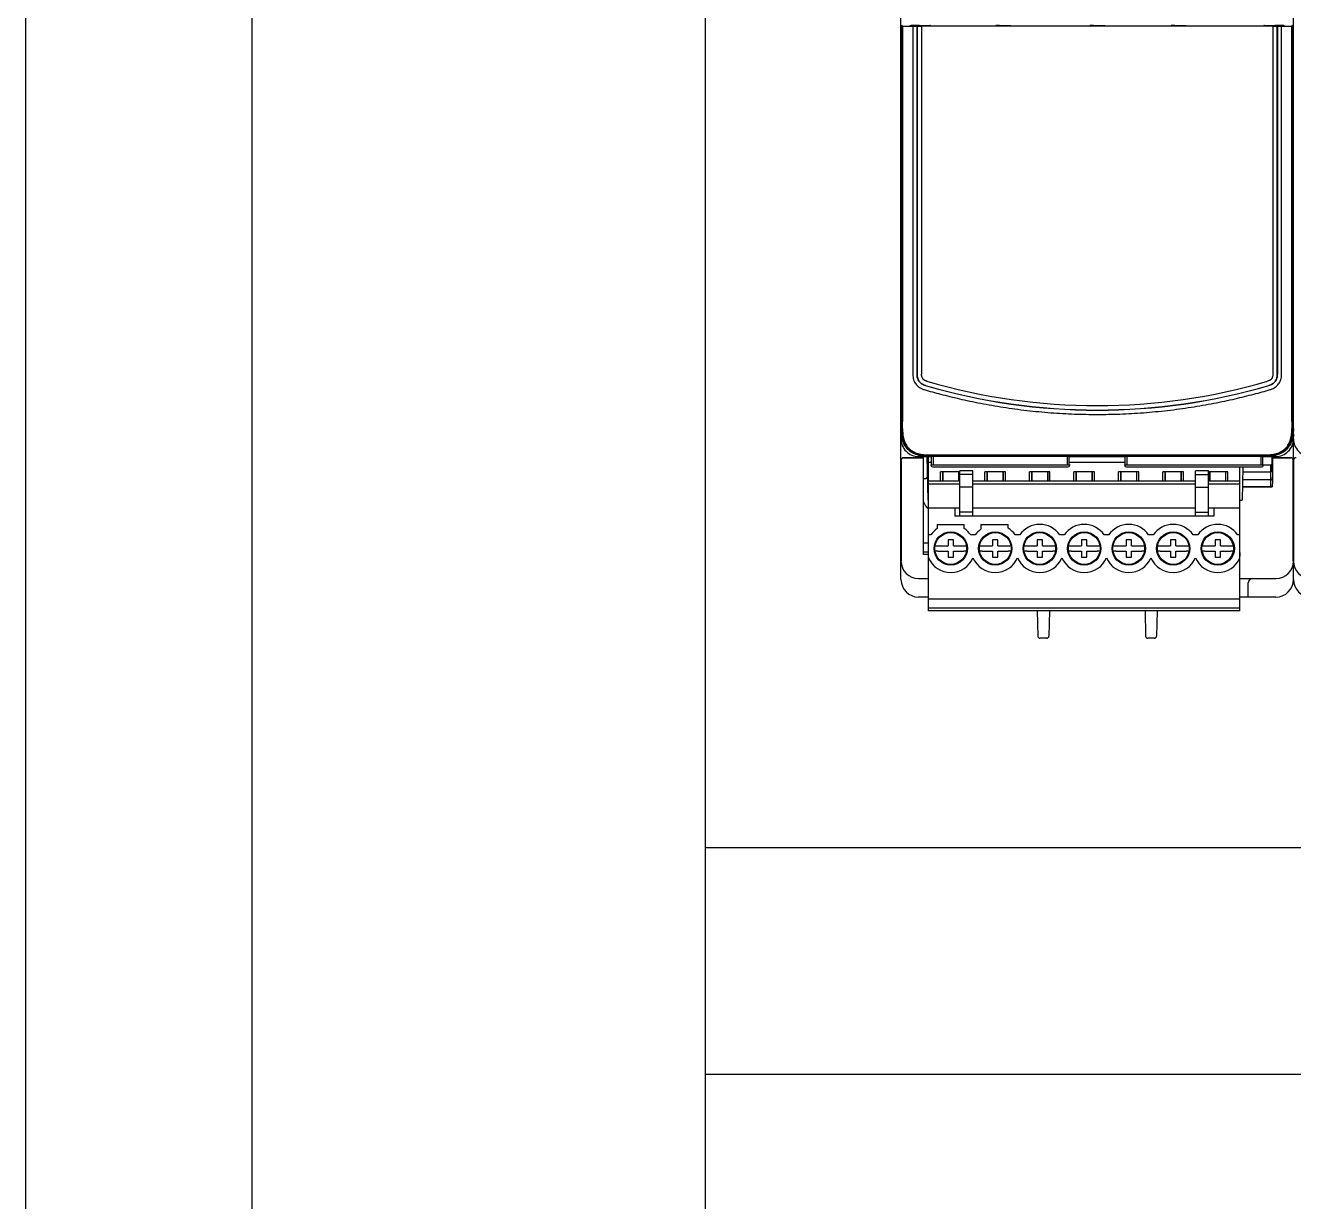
# Model space of a CAD drawing. Header units: millimetres. Extents: x 12275 to 14043, y 11466 to 13479.
# Drawn here: x 12834.3 to 12946.2, y 12781.2 to 12885 of the extents above; entities that cross this region are included whole.
import ezdxf

# ---------------------------------------------------------------- set-up
doc = ezdxf.new("R2010")
doc.units = ezdxf.units.MM
doc.layers.add('02___PRT_ALL_AXES', color=7, linetype='Continuous')
doc.layers.add('SURF_PART', color=7, linetype='Continuous')

msp = doc.modelspace()

# ---------------------------------------------------------------- linework, layer by layer
at = {"color": 0}
for p, q in [((12834.27028, 13360.64673), (12834.27028, 12660.64673)), ((12854.27028, 13340.64673), (12854.27028, 12680.64673)), ((12894.27028, 13300.64673), (12894.27028, 12720.64673)), ((12894.27028, 12812.46096), (13274.27028, 12812.46096)), ((12894.27028, 12792.46096), (13274.27028, 12792.46096))]:
    msp.add_line(p, q, dxfattribs=at)
at = {"color": 0, "linetype": 'Continuous'}
for p, q in [((12911.55426, 12836.12329), (12911.55426, 12906.35949)), ((12946.18917, 12836.12329), (12946.18917, 12906.35949)), ((12946.18917, 12836.12329), (12946.18917, 12906.35949)), ((12911.60631, 12850.21666), (12911.60631, 12885.00118)), ((12911.60826, 12885.00118), (12911.60631, 12885.00118)), ((12911.60826, 12885.00118), (12911.69156, 12885.04282)), ((12911.61096, 12849.44381), (12911.61096, 12885.00258)), ((12911.69156, 12884.98243), (12911.61096, 12885.00258)), ((12911.69156, 12884.98243), (12911.69235, 12850.05861)), ((12912.44307, 12884.99582), (12912.32736, 12884.99576)), ((12912.32736, 12884.99576), (12912.32736, 12884.98578)), ((12912.32736, 12884.98578), (12913.34466, 12884.98531)), ((12913.20071, 12885.0348), (12912.44307, 12885.03411)), ((12912.44307, 12885.03411), (12912.44307, 12884.98573)), ((12912.59795, 12884.97357), (12912.59795, 12854.23795)), ((12912.59795, 12884.97357), (12912.9764, 12884.97357)), ((12912.9845, 12884.97559), (12912.9764, 12884.97357)), ((12912.9764, 12854.23795), (12912.9764, 12884.97357)), ((12912.9845, 12854.23795), (12912.9845, 12884.97559)), ((12912.9845, 12884.97559), (12913.37277, 12884.97559)), ((12913.20071, 12885.0348), (12913.20071, 12884.98538)), ((12913.20071, 12885.0348), (12914.16699, 12885.0348)), ((12944.37067, 12884.97357), (12913.37277, 12884.97357)), ((12913.47431, 12884.98402), (12944.26913, 12884.98402)), ((12920.26092, 12885.03492), (12920.9227, 12885.03492)), ((12920.9227, 12885.03492), (12921.25558, 12885.03161)), ((12928.54083, 12885.03492), (12929.20261, 12885.03492)), ((12929.20261, 12885.03492), (12929.53548, 12885.03161)), ((12935.72293, 12885.03492), (12936.38471, 12885.03492)), ((12936.38471, 12885.03492), (12936.71757, 12885.03161)), ((12943.57644, 12885.0348), (12944.54272, 12885.0348)), ((12944.37067, 12884.97559), (12944.75894, 12884.97559)), ((12944.39878, 12884.98531), (12945.41607, 12884.98578)), ((12945.30036, 12885.03411), (12944.54272, 12885.0348)), ((12944.54272, 12885.0348), (12944.54272, 12884.98538)), ((12944.75894, 12884.97559), (12944.76704, 12884.97357)), ((12944.75894, 12884.97559), (12944.75894, 12854.23795)), ((12944.76704, 12884.97357), (12945.14549, 12884.97357)), ((12944.76704, 12854.23795), (12944.76704, 12884.97357)), ((12945.14549, 12854.23795), (12945.14549, 12884.97357)), ((12945.30036, 12885.03411), (12945.30036, 12884.98573)), ((12945.41607, 12884.99576), (12945.30036, 12884.99582)), ((12945.41607, 12884.98578), (12945.41607, 12884.99576)), ((12946.05108, 12850.05861), (12946.05187, 12884.98243)), ((12946.05187, 12885.04282), (12946.13518, 12885.00118)), ((12946.05187, 12884.98243), (12946.13248, 12885.00258)), ((12946.13248, 12885.00258), (12946.13248, 12849.44381)), ((12946.13518, 12885.00118), (12946.13712, 12885.00118)), ((12946.13712, 12850.21666), (12946.13712, 12885.00118)), ((12911.60826, 12850.21666), (12911.60631, 12850.21666)), ((12911.60826, 12849.44381), (12911.60826, 12850.21666)), ((12946.13518, 12850.21666), (12946.13712, 12850.21666)), ((12946.13518, 12849.44381), (12946.13518, 12850.21666)), ((12911.56748, 12846.62425), (12911.56748, 12837.75995)), ((12911.78618, 12846.86939), (12913.54051, 12846.86939)), ((12913.54051, 12846.85617), (12911.7994, 12846.85617)), ((12913.10046, 12846.98535), (12914.24079, 12846.98535)), ((12913.54033, 12838.31839), (12913.54052, 12846.98535)), ((12913.84419, 12846.98535), (12913.91166, 12843.11985)), ((12913.9818, 12833.37321), (12913.9818, 12846.98535)), ((12913.9818, 12846.49273), (12914.24079, 12846.49273)), ((12914.00342, 12847.11693), (12914.01272, 12847.11692)), ((12914.01272, 12847.11692), (12928.87172, 12847.11789)), ((12943.73071, 12847.04205), (12914.01272, 12847.04205)), ((12914.01272, 12847.03935), (12943.73071, 12847.03935)), ((12914.03403, 12846.98535), (12914.12096, 12847.00695)), ((12914.12096, 12847.00695), (12943.62248, 12847.00695)), ((12914.20213, 12846.25864), (12926.44805, 12846.25864)), ((12914.20213, 12846.25864), (12914.20213, 12846.21998)), ((12914.24079, 12846.25864), (12914.24079, 12847.00695)), ((12914.43406, 12846.25864), (12914.43406, 12847.00695)), ((12926.21612, 12847.00695), (12926.21612, 12846.25864)), ((12926.40939, 12846.25864), (12926.40939, 12847.00695)), ((12926.40939, 12846.98535), (12931.33404, 12846.98535)), ((12926.40939, 12846.49273), (12931.33404, 12846.49273)), ((12926.44805, 12846.25864), (12926.44805, 12846.21998)), ((12928.87172, 12847.11789), (12943.73071, 12847.11692)), ((12931.29539, 12846.25864), (12943.5413, 12846.25864)), ((12931.29539, 12846.25864), (12931.29539, 12846.21998)), ((12931.33404, 12846.25864), (12931.33404, 12847.00695)), ((12931.52732, 12846.25864), (12931.52732, 12847.00695)), ((12943.30937, 12847.00695), (12943.30937, 12846.25864)), ((12943.50265, 12846.25864), (12943.50265, 12847.00695)), ((12943.50265, 12846.98535), (12944.64297, 12846.98535)), ((12943.5413, 12846.25864), (12943.5413, 12846.21998)), ((12944.20717, 12846.20452), (12943.5413, 12846.20452)), ((12943.7094, 12846.98535), (12943.62248, 12847.00695)), ((12944.29865, 12846.296), (12944.20717, 12846.20452)), ((12944.20717, 12844.33409), (12944.20717, 12846.20452)), ((12944.30441, 12845.80879), (12944.30441, 12846.98535)), ((12944.35505, 12846.98535), (12944.35505, 12844.87479)), ((12944.35505, 12846.86939), (12945.95725, 12846.86939)), ((12945.94404, 12846.85617), (12944.35505, 12846.85617)), ((12946.17596, 12837.75995), (12946.17596, 12846.62425)), ((12946.20239, 12846.62425), (12946.20239, 12837.75995)), ((12913.74537, 12845.00184), (12913.54047, 12845.00184)), ((12914.35675, 12846.06536), (12926.29343, 12846.06536)), ((12916.75723, 12845.62686), (12915.04095, 12845.62686)), ((12915.04095, 12844.83056), (12915.04095, 12845.62686)), ((12915.23422, 12844.83056), (12915.23422, 12845.62686)), ((12915.24582, 12845.62686), (12915.24582, 12844.83056)), ((12916.64513, 12845.62686), (12916.64513, 12844.83056)), ((12916.65673, 12844.83056), (12916.65673, 12845.62686)), ((12917.90915, 12845.70882), (12916.75723, 12845.70882)), ((12916.75723, 12841.7227), (12916.75723, 12845.70881)), ((12917.90915, 12845.38976), (12916.75723, 12845.38976)), ((12917.90915, 12841.7227), (12917.90915, 12845.70881)), ((12920.77735, 12845.62686), (12918.9683, 12845.62686)), ((12918.9683, 12844.83056), (12918.9683, 12845.62686)), ((12919.16157, 12844.83056), (12919.16157, 12845.62686)), ((12919.17317, 12845.62686), (12919.17317, 12844.83056)), ((12920.57248, 12845.62686), (12920.57248, 12844.83056)), ((12920.58408, 12844.83056), (12920.58408, 12845.62686)), ((12920.77735, 12844.83056), (12920.77735, 12845.62686)), ((12924.7047, 12845.62686), (12922.89565, 12845.62686)), ((12922.89565, 12844.83056), (12922.89565, 12845.62686)), ((12923.08892, 12844.83056), (12923.08892, 12845.62686)), ((12923.10052, 12845.62686), (12923.10052, 12844.83056)), ((12924.49983, 12845.62686), (12924.49983, 12844.83056)), ((12924.51143, 12844.83056), (12924.51143, 12845.62686)), ((12924.7047, 12844.83056), (12924.7047, 12845.62686)), ((12928.63206, 12845.62686), (12926.823, 12845.62686)), ((12926.823, 12844.83056), (12926.823, 12845.62686)), ((12927.01628, 12844.83056), (12927.01628, 12845.62686)), ((12927.02788, 12845.62686), (12927.02788, 12844.83056)), ((12928.42719, 12845.62686), (12928.42719, 12844.83056)), ((12928.43878, 12844.83056), (12928.43878, 12845.62686)), ((12928.63206, 12844.83056), (12928.63206, 12845.62686)), ((12932.55941, 12845.62686), (12930.75035, 12845.62686)), ((12930.75035, 12844.83056), (12930.75035, 12845.62686)), ((12930.94363, 12844.83056), (12930.94363, 12845.62686)), ((12930.95523, 12845.62686), (12930.95523, 12844.83056)), ((12931.45001, 12846.06536), (12943.38668, 12846.06536)), ((12932.35454, 12845.62686), (12932.35454, 12844.83056)), ((12932.36613, 12844.83056), (12932.36613, 12845.62686)), ((12932.55941, 12844.83056), (12932.55941, 12845.62686)), ((12936.48676, 12845.62686), (12934.6777, 12845.62686)), ((12934.6777, 12844.83056), (12934.6777, 12845.62686)), ((12934.87098, 12844.83056), (12934.87098, 12845.62686)), ((12934.88258, 12845.62686), (12934.88258, 12844.83056)), ((12936.28189, 12845.62686), (12936.28189, 12844.83056)), ((12936.29348, 12844.83056), (12936.29348, 12845.62686)), ((12936.48676, 12844.83056), (12936.48676, 12845.62686)), ((12938.69783, 12845.70882), (12937.54591, 12845.70882)), ((12937.54591, 12841.7227), (12937.54591, 12845.70881)), ((12937.54591, 12845.38976), (12938.69783, 12845.38976)), ((12938.69783, 12841.7227), (12938.69783, 12845.70881)), ((12940.40624, 12845.62686), (12938.69783, 12845.62686)), ((12938.79045, 12844.83056), (12938.79045, 12845.62686)), ((12938.80993, 12845.62686), (12938.80993, 12844.83056)), ((12940.20924, 12845.62686), (12940.20924, 12844.83056)), ((12940.21296, 12844.83056), (12940.21296, 12845.62686)), ((12940.40624, 12844.83056), (12940.40624, 12845.62686)), ((12941.47326, 12833.37321), (12941.47326, 12846.06536)), ((12941.72779, 12846.06536), (12941.67637, 12843.11985)), ((12944.20717, 12845.6015), (12941.71969, 12845.6015)), ((12944.29865, 12845.69298), (12944.20717, 12845.6015)), ((12944.35505, 12845.4778), (12944.32467, 12844.89798)), ((12913.9818, 12844.83056), (12916.75723, 12844.83056)), ((12913.9818, 12844.58317), (12916.75723, 12844.58317)), ((12917.90915, 12844.27147), (12916.75723, 12844.27147)), ((12917.90915, 12844.83056), (12937.54591, 12844.83056)), ((12917.90915, 12844.58317), (12937.54591, 12844.58317)), ((12937.54591, 12844.27147), (12938.69783, 12844.27147)), ((12938.69783, 12844.83056), (12941.47326, 12844.83056)), ((12938.69783, 12844.58317), (12941.47326, 12844.58317)), ((12941.69688, 12844.29496), (12944.32467, 12844.29496)), ((12941.69757, 12844.33409), (12944.20717, 12844.33409)), ((12941.70809, 12844.93711), (12944.20717, 12844.93711)), ((12944.32467, 12844.89798), (12944.20717, 12844.93711)), ((12944.32467, 12844.29496), (12944.20717, 12844.33409)), ((12944.35505, 12844.87479), (12944.32467, 12844.29496)), ((12913.9818, 12843.11985), (12913.91166, 12843.11985)), ((12941.47326, 12843.11985), (12941.67637, 12843.11985)), ((12916.75723, 12842.41849), (12913.9818, 12842.41849)), ((12916.29337, 12842.41849), (12916.29337, 12841.7227)), ((12939.16169, 12841.7227), (12916.29337, 12841.7227)), ((12917.90915, 12842.059), (12916.75723, 12842.059)), ((12937.54591, 12842.41849), (12917.90915, 12842.41849)), ((12937.54591, 12842.059), (12938.69783, 12842.059)), ((12941.47326, 12842.41849), (12938.69783, 12842.41849)), ((12939.16169, 12842.41849), (12939.16169, 12841.7227)), ((12914.74717, 12840.98825), (12917.14378, 12840.98825)), ((12914.74717, 12840.98825), (12914.74717, 12840.61837)), ((12917.14378, 12840.61837), (12917.14378, 12840.98825)), ((12918.61267, 12840.98825), (12921.00928, 12840.98825)), ((12918.61267, 12840.98825), (12918.61267, 12840.57454)), ((12921.00928, 12840.65902), (12921.00928, 12840.98825)), ((12914.18669, 12840.05667), (12913.9818, 12840.05667)), ((12916.1774, 12839.63533), (12915.71354, 12839.63533)), ((12915.71354, 12839.63533), (12915.71354, 12839.09416)), ((12916.1774, 12839.09416), (12916.1774, 12839.63533)), ((12918.11405, 12840.05667), (12917.70425, 12840.05667)), ((12920.10476, 12839.63533), (12919.64089, 12839.63533)), ((12919.64089, 12839.63533), (12919.64089, 12839.09416)), ((12920.10476, 12839.09416), (12920.10476, 12839.63533)), ((12922.0414, 12840.05667), (12921.6316, 12840.05667)), ((12924.03211, 12839.63533), (12923.56825, 12839.63533)), ((12923.56825, 12839.63533), (12923.56825, 12839.09416)), ((12924.03211, 12839.09416), (12924.03211, 12839.63533)), ((12925.96875, 12840.05667), (12925.55896, 12840.05667)), ((12927.95946, 12839.63533), (12927.4956, 12839.63533)), ((12927.4956, 12839.63533), (12927.4956, 12839.09416)), ((12927.95946, 12839.09416), (12927.95946, 12839.63533)), ((12929.8961, 12840.05667), (12929.48631, 12840.05667)), ((12931.88681, 12839.63533), (12931.42295, 12839.63533)), ((12931.42295, 12839.63533), (12931.42295, 12839.09416)), ((12931.88681, 12839.09416), (12931.88681, 12839.63533)), ((12933.82345, 12840.05667), (12933.41366, 12840.05667)), ((12935.81416, 12839.63533), (12935.3503, 12839.63533)), ((12935.3503, 12839.63533), (12935.3503, 12839.09416)), ((12935.81416, 12839.09416), (12935.81416, 12839.63533)), ((12937.7508, 12840.05667), (12937.34101, 12840.05667)), ((12939.74151, 12839.63533), (12939.27765, 12839.63533)), ((12939.27765, 12839.63533), (12939.27765, 12839.09416)), ((12939.74151, 12839.09416), (12939.74151, 12839.63533)), ((12941.47326, 12840.05667), (12941.26836, 12840.05667)), ((12913.9818, 12838.31838), (12913.54033, 12838.31839)), ((12913.9818, 12838.55031), (12913.54034, 12838.55032)), ((12913.9818, 12839.32341), (12913.54035, 12839.32342)), ((12914.56552, 12839.09416), (12914.80087, 12839.09416)), ((12914.80087, 12838.6303), (12914.56552, 12838.6303)), ((12914.80137, 12839.09416), (12915.71354, 12839.09416)), ((12914.80137, 12838.6303), (12915.71354, 12838.6303)), ((12915.71354, 12838.6303), (12915.71354, 12838.08913)), ((12916.1774, 12839.09416), (12917.08958, 12839.09416)), ((12916.1774, 12838.6303), (12917.08958, 12838.6303)), ((12916.1774, 12838.08913), (12916.1774, 12838.6303)), ((12917.09008, 12839.09416), (12917.32543, 12839.09416)), ((12917.32543, 12838.6303), (12917.09008, 12838.6303)), ((12918.49287, 12839.09416), (12918.72822, 12839.09416)), ((12918.72822, 12838.6303), (12918.49287, 12838.6303)), ((12918.72872, 12839.09416), (12919.64089, 12839.09416)), ((12918.72872, 12838.6303), (12919.64089, 12838.6303)), ((12919.64089, 12838.6303), (12919.64089, 12838.08913)), ((12920.10476, 12839.09416), (12921.01693, 12839.09416)), ((12920.10476, 12838.6303), (12921.01693, 12838.6303)), ((12920.10476, 12838.08913), (12920.10476, 12838.6303)), ((12921.01743, 12839.09416), (12921.25278, 12839.09416)), ((12921.25278, 12838.6303), (12921.01743, 12838.6303)), ((12922.42022, 12839.09416), (12922.65557, 12839.09416)), ((12922.65557, 12838.6303), (12922.42022, 12838.6303)), ((12922.65607, 12839.09416), (12923.56825, 12839.09416)), ((12922.65607, 12838.6303), (12923.56825, 12838.6303)), ((12923.56825, 12838.6303), (12923.56825, 12838.08913)), ((12924.03211, 12839.09416), (12924.94428, 12839.09416)), ((12924.03211, 12838.6303), (12924.94428, 12838.6303)), ((12924.03211, 12838.08913), (12924.03211, 12838.6303)), ((12924.94478, 12839.09416), (12925.18014, 12839.09416)), ((12925.18014, 12838.6303), (12924.94478, 12838.6303)), ((12926.34757, 12839.09416), (12926.58292, 12839.09416)), ((12926.58292, 12838.6303), (12926.34757, 12838.6303)), ((12926.58342, 12839.09416), (12927.4956, 12839.09416)), ((12926.58342, 12838.6303), (12927.4956, 12838.6303)), ((12927.4956, 12838.6303), (12927.4956, 12838.08913)), ((12927.95946, 12839.09416), (12928.87163, 12839.09416)), ((12927.95946, 12838.6303), (12928.87163, 12838.6303)), ((12927.95946, 12838.08913), (12927.95946, 12838.6303)), ((12928.87213, 12839.09416), (12929.10749, 12839.09416)), ((12929.10749, 12838.6303), (12928.87213, 12838.6303)), ((12930.27492, 12839.09416), (12930.51028, 12839.09416)), ((12930.51028, 12838.6303), (12930.27492, 12838.6303)), ((12930.51077, 12839.09416), (12931.42295, 12839.09416)), ((12930.51077, 12838.6303), (12931.42295, 12838.6303)), ((12931.42295, 12838.6303), (12931.42295, 12838.08913)), ((12931.88681, 12839.09416), (12932.79898, 12839.09416)), ((12931.88681, 12838.6303), (12932.79898, 12838.6303)), ((12931.88681, 12838.08913), (12931.88681, 12838.6303)), ((12932.79948, 12839.09416), (12933.03484, 12839.09416)), ((12933.03484, 12838.6303), (12932.79948, 12838.6303)), ((12934.20227, 12839.09416), (12934.43763, 12839.09416)), ((12934.43763, 12838.6303), (12934.20227, 12838.6303)), ((12934.43813, 12839.09416), (12935.3503, 12839.09416)), ((12934.43813, 12838.6303), (12935.3503, 12838.6303)), ((12935.3503, 12838.6303), (12935.3503, 12838.08913)), ((12935.81416, 12839.09416), (12936.72634, 12839.09416)), ((12935.81416, 12838.6303), (12936.72634, 12838.6303)), ((12935.81416, 12838.08913), (12935.81416, 12838.6303)), ((12936.72684, 12839.09416), (12936.96219, 12839.09416)), ((12936.96219, 12838.6303), (12936.72684, 12838.6303)), ((12938.12962, 12839.09416), (12938.36498, 12839.09416)), ((12938.36498, 12838.6303), (12938.12962, 12838.6303)), ((12938.36548, 12839.09416), (12939.27765, 12839.09416)), ((12938.36548, 12838.6303), (12939.27765, 12838.6303)), ((12939.27765, 12838.6303), (12939.27765, 12838.08913)), ((12939.74151, 12839.09416), (12940.65369, 12839.09416)), ((12939.74151, 12838.6303), (12940.65369, 12838.6303)), ((12939.74151, 12838.08913), (12939.74151, 12838.6303)), ((12940.65419, 12839.09416), (12940.88954, 12839.09416)), ((12940.88954, 12838.6303), (12940.65419, 12838.6303)), ((12941.49903, 12838.44835), (12941.47326, 12838.53059)), ((12941.49903, 12838.24273), (12941.49903, 12838.44835)), ((12915.71354, 12838.08913), (12916.1774, 12838.08913)), ((12919.64089, 12838.08913), (12920.10476, 12838.08913)), ((12923.56825, 12838.08913), (12924.03211, 12838.08913)), ((12927.4956, 12838.08913), (12927.95946, 12838.08913)), ((12931.42295, 12838.08913), (12931.88681, 12838.08913)), ((12935.3503, 12838.08913), (12935.81416, 12838.08913)), ((12939.27765, 12838.08913), (12939.74151, 12838.08913)), ((12941.47326, 12838.16049), (12941.49903, 12838.24273)), ((12913.1004, 12836.2006), (12913.9818, 12836.2006)), ((12913.11362, 12836.21381), (12913.9818, 12836.21381)), ((12941.47326, 12836.21381), (12944.62982, 12836.21381)), ((12941.47326, 12836.2006), (12944.64303, 12836.2006)), ((12942.19354, 12834.57708), (12942.20436, 12835.81742)), ((12913.9818, 12834.57708), (12913.10046, 12834.57708)), ((12941.47326, 12834.37824), (12913.9818, 12834.37824)), ((12944.64297, 12834.57708), (12941.47326, 12834.57708)), ((12941.47326, 12833.60514), (12913.9818, 12833.60514)), ((12941.47326, 12833.37321), (12913.9818, 12833.37321)), ((12923.58667, 12833.37321), (12923.62577, 12831.13341)), ((12924.64762, 12833.37321), (12924.60853, 12831.13341)), ((12933.09581, 12833.37321), (12933.13491, 12831.13341)), ((12934.15676, 12833.37321), (12934.11766, 12831.13341)), ((12924.41528, 12830.94351), (12923.81902, 12830.94351)), ((12933.92442, 12830.94351), (12933.32815, 12830.94351))]:
    msp.add_line(p, q, dxfattribs=at)
for centre in [(12915.94547, 12838.86223), (12919.87283, 12838.86223), (12923.80018, 12838.86223), (12927.72753, 12838.86223), (12931.65488, 12838.86223), (12935.58223, 12838.86223), (12939.50958, 12838.86223)]:
    msp.add_circle(centre, 1.39931, dxfattribs=at)
for centre, radius, start, end in [((12913.55871, 13029.51437), 144.54399, 269.2598607, 269.6191601), ((12920.28578, 12865.82209), 19.21285, 90.0741422, 91.0669027), ((12928.56581, 12865.81), 19.22494, 90.0744543, 91.0665906), ((12935.74792, 12865.80999), 19.22495, 90.0744546, 91.0665903), ((12944.10681, 13037.47923), 152.5092, 270.3902226, 270.7307566), ((12928.87172, 12904.93954), 53.86485, 253.6577993, 286.3422007), ((12784.7267, 12850.09585), 126.96566, 359.7057537, 359.9831958), ((13098.39406, 12850.16473), 152.34301, 180.0399114, 180.2711379), ((12913.10046, 12848.53155), 1.5462, 179.9999914, 270.0000113), ((12916.14698, 12849.44051), 4.53873, 179.9582794, 182.9951244), ((12944.64297, 12848.53155), 1.5462, 269.9999914, 0.0000113), ((12941.57198, 12849.4409), 4.5632, 357.2109189, 0.036576), ((12947.73537, 12848.53155), 1.5462, 179.9999914, 270.0000113), ((12913.4175, 12848.84864), 1.76571, 219.4000098, 231.0842578), ((12944.32563, 12848.84884), 1.76606, 308.9789589, 320.5869049), ((12914.00981, 12851.60254), 4.5632, 267.2109189, 270.036576), ((12914.35675, 12846.21998), 0.15462, 180, 270), ((12926.29343, 12846.21998), 0.15462, 270, 0), ((12931.45001, 12846.21998), 0.15462, 180, 270), ((12943.38668, 12846.21998), 0.15462, 270, 0), ((12943.73094, 12851.81717), 4.70025, 269.9971895, 270.1106434), ((12943.73402, 12851.57807), 4.53873, 269.9582794, 272.9951244), ((12915.50412, 12843.80736), 2.12603, 140.2591102, 145.8171376), ((12915.50412, 12843.80736), 2.12603, 202.5351478, 224.1945087), ((12915.94547, 12838.86223), 2.12603, 124.3076515, 145.8183694), ((12915.94547, 12838.86223), 2.12603, 34.1816306, 55.6923485), ((12919.87283, 12838.86223), 2.12603, 126.3507835, 145.8183694), ((12919.87283, 12838.86223), 2.12603, 34.1816306, 57.6869095), ((12923.80018, 12838.86223), 2.12603, 34.1816306, 145.8183694), ((12927.72753, 12838.86223), 2.12603, 34.1816306, 145.8183694), ((12931.65488, 12838.86223), 2.12603, 34.1816306, 145.8183694), ((12935.58223, 12838.86223), 2.12603, 34.1816306, 145.8183694), ((12939.50958, 12838.86223), 2.12603, 34.1816306, 145.8183694), ((12913.10046, 12837.7468), 1.5462, 180, 270), ((12915.94547, 12838.86223), 2.12603, 202.5363796, 337.4636204), ((12919.87283, 12838.86223), 2.12603, 202.5363796, 337.4636204), ((12923.80018, 12838.86223), 2.12603, 202.5363796, 337.4636204), ((12927.72753, 12838.86223), 2.12603, 202.5363796, 337.4636204), ((12931.65488, 12838.86223), 2.12603, 202.5363796, 337.4636204), ((12935.58223, 12838.86223), 2.12603, 202.5363796, 337.4636204), ((12939.50958, 12838.86223), 2.12603, 202.5363796, 337.4636204), ((12944.64297, 12837.7468), 1.5462, 270, 0), ((12947.73537, 12837.7468), 1.5462, 180, 270), ((12913.10046, 12836.12329), 1.5462, 180, 270), ((12942.59085, 12835.81405), 0.38654, 89.9934998, 179.4999433), ((12942.5909, 12835.81405), 0.38655, 112.3756727, 179.5), ((12944.64297, 12836.12329), 1.5462, 270, 0), ((12947.73537, 12836.12329), 1.5462, 180, 270), ((12923.81902, 12831.13679), 0.19328, 181, 270), ((12924.41528, 12831.13679), 0.19328, 270, 359), ((12933.32815, 12831.13679), 0.19328, 181, 270), ((12933.92442, 12831.13679), 0.19328, 270, 359)]:
    msp.add_arc(centre, radius, start, end, dxfattribs=at)
for centre, major_axis, ratio, start_param, end_param in [((12913.98567, 12884.98908), (0.7731, 0), 0.008726868, -2.548362179, -2.293530575), ((12914.16704, 12884.8415), (-0.12551, 0.14705), 0.999736793, -0.706386861, 0.025208945), ((12943.57639, 12884.8415), (0.12551, 0.14705), 0.999736793, -0.025208945, 0.706386861), ((12943.75777, 12884.98908), (0.7731, 0), 0.008726868, -0.848062079, -0.593230474), ((12911.7862, 12846.63745), (0.16401, -0.16401), 0.99992385, 2.356232567, 3.926952741), ((12944.29833, 12846.41181), (0, 0.11597), 0.052407779, -3.089232776, -1.570796327), ((12945.95723, 12846.63745), (0.16401, 0.16401), 0.99992385, -0.785360088, 0.785360087), ((12946.42111, 12846.63745), (0.16401, -0.16401), 0.99992385, 2.356232567, 3.926952741), ((12944.29833, 12845.80879), (0, 0.11597), 0.052407779, -3.089232776, -1.570796327)]:
    msp.add_ellipse(centre, major_axis=major_axis, ratio=ratio, start_param=start_param, end_param=end_param, dxfattribs=at)
for points, knots in [([(12912.59795, 12854.23795), (12912.59795, 12854.1485), (12912.60985, 12853.9809), (12912.66492, 12853.74963), (12912.74499, 12853.55117), (12912.85148, 12853.37929), (12912.98572, 12853.2274), (12913.1541, 12853.09279), (12913.36249, 12852.97281), (12913.522, 12852.91329), (12913.60909, 12852.88776)], [0, 0, 0, 0, 0.147138375, 0.274971283, 0.389611007, 0.497660404, 0.605971951, 0.721428113, 0.850719433, 1, 1, 1, 1]), ([(12913.71557, 12853.25092), (12913.66203, 12853.26662), (12913.55645, 12853.30363), (12913.40664, 12853.37952), (12913.27099, 12853.47898), (12913.15675, 12853.60272), (12913.07015, 12853.74716), (12913.01288, 12853.90531), (12912.98221, 12854.07043), (12912.9764, 12854.18215), (12912.9764, 12854.23795)], [0, 0, 0, 0, 0.12505536, 0.250081236, 0.375060666, 0.499999841, 0.624938951, 0.749918359, 0.8749444, 1, 1, 1, 1]), ([(12944.76704, 12854.23795), (12944.76704, 12854.18215), (12944.76122, 12854.07043), (12944.73055, 12853.90531), (12944.67329, 12853.74716), (12944.58669, 12853.60272), (12944.47245, 12853.47898), (12944.3368, 12853.37952), (12944.18698, 12853.30363), (12944.08141, 12853.26662), (12944.02786, 12853.25092)], [0, 0, 0, 0, 0.125055358, 0.250081233, 0.375060663, 0.499999838, 0.624938948, 0.749918356, 0.874944398, 1, 1, 1, 1]), ([(12944.13435, 12852.88776), (12944.22143, 12852.91329), (12944.38094, 12852.97281), (12944.58933, 12853.09279), (12944.75771, 12853.2274), (12944.89195, 12853.37929), (12944.99845, 12853.55117), (12945.07852, 12853.74963), (12945.13358, 12853.9809), (12945.14549, 12854.1485), (12945.14549, 12854.23795)], [0, 0, 0, 0, 0.149280568, 0.278571889, 0.394028051, 0.502339598, 0.610388995, 0.725028719, 0.852861626, 1, 1, 1, 1]), ([(12913.44161, 12853.90198), (12913.45268, 12853.88112), (12913.47729, 12853.84282), (12913.5071, 12853.80843), (12913.52396, 12853.79197)], [0, 0, 0, 0, 0.500527563, 1, 1, 1, 1]), ([(12913.60909, 12852.88776), (12914.08311, 12852.74876), (12915.11204, 12852.46247), (12916.45105, 12852.13154), (12917.632, 12851.87091), (12918.91975, 12851.6101), (12920.25226, 12851.37758), (12921.6196, 12851.18002), (12922.66957, 12851.04896), (12923.72645, 12850.93758), (12925.12745, 12850.81747), (12926.84246, 12850.722), (12928.20557, 12850.69623), (12928.87172, 12850.69623)], [0, 0, 0, 0, 0.095789537, 0.207072247, 0.267414096, 0.330290263, 0.461842019, 0.52963429, 0.598173698, 0.667010719, 0.735696502, 0.87082537, 1, 1, 1, 1]), ([(12928.87172, 12850.69623), (12929.53787, 12850.69623), (12930.90098, 12850.722), (12932.61598, 12850.81747), (12934.01699, 12850.93758), (12935.07386, 12851.04896), (12936.12383, 12851.18002), (12937.49117, 12851.37758), (12938.82368, 12851.6101), (12940.11143, 12851.87091), (12941.29239, 12852.13154), (12942.6314, 12852.46247), (12943.66032, 12852.74876), (12944.13435, 12852.88776)], [0, 0, 0, 0, 0.12917463, 0.264303498, 0.332989281, 0.401826302, 0.47036571, 0.53815798, 0.669709736, 0.732585904, 0.792927753, 0.904210463, 1, 1, 1, 1]), ([(12944.21936, 12853.79187), (12944.23627, 12853.80836), (12944.26609, 12853.84275), (12944.2907, 12853.88103), (12944.30175, 12853.90185)], [0, 0, 0, 0, 0.500536466, 1, 1, 1, 1]), ([(12911.61265, 12848.74446), (12911.60274, 12848.79885), (12911.5669, 12849.03029), (12911.55426, 12849.26499), (12911.55426, 12849.44381)], [0, 0, 0, 0, 0.236167545, 1, 1, 1, 1]), ([(12911.61096, 12849.44381), (12911.61096, 12849.28135), (12911.62307, 12849.03716), (12911.67243, 12848.71569), (12911.72896, 12848.47824), (12911.80808, 12848.24723), (12911.91274, 12848.02649), (12912.04492, 12847.82088), (12912.20477, 12847.63586), (12912.38979, 12847.47601), (12912.5954, 12847.34383), (12912.81614, 12847.23917), (12913.04715, 12847.16005), (12913.2846, 12847.10352), (12913.60607, 12847.05416), (12913.85026, 12847.04205), (12914.01272, 12847.04205)], [0, 0, 0, 0, 0.12499077, 0.187509224, 0.25002282, 0.312529238, 0.375027208, 0.437516521, 0.5, 0.562483479, 0.624972791, 0.68747076, 0.749977177, 0.812490774, 0.875009227, 1, 1, 1, 1]), ([(12913.30009, 12847.04619), (12913.07965, 12847.08734), (12912.66506, 12847.21144), (12912.13847, 12847.57792), (12911.77515, 12848.10735), (12911.65295, 12848.52327), (12911.61265, 12848.74446)], [0, 0, 0, 0, 0.262596246, 0.499530079, 0.736717598, 1, 1, 1, 1]), ([(12913.78777, 12847.04475), (12913.64473, 12847.05181), (12913.35902, 12847.08033), (12912.93965, 12847.18073), (12912.54435, 12847.35625), (12912.19948, 12847.61947), (12911.93309, 12847.96193), (12911.75456, 12848.35594), (12911.65176, 12848.77476), (12911.62204, 12849.06034), (12911.61445, 12849.20335)], [0, 0, 0, 0, 0.125061743, 0.250090622, 0.375072416, 0.500006113, 0.624939208, 0.749916152, 0.874941894, 1, 1, 1, 1]), ([(12911.69069, 12849.44381), (12911.68997, 12849.28744), (12911.70052, 12849.05217), (12911.74617, 12848.74199), (12911.7991, 12848.51224), (12911.87377, 12848.2883), (12911.97326, 12848.07393), (12912.09964, 12847.87394), (12912.25333, 12847.69388), (12912.4319, 12847.53839), (12912.63082, 12847.41007), (12912.84457, 12847.30862), (12913.06831, 12847.23205), (12913.29828, 12847.1773), (12913.6096, 12847.12933), (12913.84607, 12847.11724), (12914.00342, 12847.11693)], [0, 0, 0, 0, 0.124393922, 0.186774602, 0.249215921, 0.311702581, 0.374221784, 0.43676018, 0.499308706, 0.561866888, 0.624438405, 0.687022721, 0.749617386, 0.812219939, 0.874827872, 1, 1, 1, 1]), ([(12943.73071, 12847.04205), (12943.89318, 12847.04205), (12944.13736, 12847.05416), (12944.45883, 12847.10352), (12944.69629, 12847.16005), (12944.92729, 12847.23917), (12945.14804, 12847.34383), (12945.35364, 12847.47601), (12945.53866, 12847.63586), (12945.69852, 12847.82088), (12945.83069, 12848.02649), (12945.93535, 12848.24723), (12946.01447, 12848.47824), (12946.07101, 12848.71569), (12946.12036, 12849.03716), (12946.13248, 12849.28135), (12946.13248, 12849.44381)], [0, 0, 0, 0, 0.12499077, 0.187509224, 0.25002282, 0.312529238, 0.375027208, 0.437516521, 0.5, 0.562483479, 0.624972791, 0.68747076, 0.749977177, 0.812490774, 0.875009227, 1, 1, 1, 1]), ([(12943.74002, 12847.11693), (12943.89737, 12847.11724), (12944.13384, 12847.12933), (12944.44516, 12847.1773), (12944.67513, 12847.23205), (12944.89887, 12847.30863), (12945.11261, 12847.41007), (12945.31153, 12847.53839), (12945.4901, 12847.69389), (12945.6438, 12847.87395), (12945.77017, 12848.07393), (12945.86967, 12848.2883), (12945.94433, 12848.51224), (12945.99726, 12848.74199), (12946.04291, 12849.05217), (12946.05347, 12849.28744), (12946.05275, 12849.44381)], [0, 0, 0, 0, 0.125172132, 0.187780067, 0.250382622, 0.31297729, 0.375561607, 0.438133127, 0.500691312, 0.563239841, 0.62577824, 0.688297445, 0.750784108, 0.813225419, 0.875606082, 1, 1, 1, 1]), ([(12946.12977, 12849.21886), (12946.12271, 12849.07582), (12946.0942, 12848.79011), (12945.9938, 12848.37074), (12945.81827, 12847.97543), (12945.55506, 12847.63057), (12945.21259, 12847.36418), (12944.81858, 12847.18565), (12944.39977, 12847.08285), (12944.11418, 12847.05313), (12943.97117, 12847.04554)], [0, 0, 0, 0, 0.125061743, 0.250090622, 0.375072416, 0.500006113, 0.624939208, 0.749916152, 0.874941894, 1, 1, 1, 1]), ([(12946.12834, 12848.73117), (12946.08719, 12848.51074), (12945.96308, 12848.09615), (12945.5966, 12847.56956), (12945.06717, 12847.20624), (12944.65126, 12847.08404), (12944.43006, 12847.04374)], [0, 0, 0, 0, 0.262596246, 0.499530079, 0.736717598, 1, 1, 1, 1]), ([(12946.18917, 12849.44381), (12946.18917, 12849.38061), (12946.18457, 12849.14209), (12946.16052, 12848.90359), (12946.12834, 12848.73117)], [0, 0, 0, 0, 0.264893587, 1, 1, 1, 1]), ([(12946.24756, 12848.74446), (12946.23765, 12848.79885), (12946.20181, 12849.03029), (12946.18917, 12849.26499), (12946.18917, 12849.44381)], [0, 0, 0, 0, 0.236167545, 1, 1, 1, 1]), ([(12914.01272, 12846.98535), (12913.94952, 12846.98535), (12913.711, 12846.98995), (12913.4725, 12847.014), (12913.30009, 12847.04619)], [0, 0, 0, 0, 0.264893587, 1, 1, 1, 1]), ([(12944.43006, 12847.04374), (12944.37567, 12847.03383), (12944.14424, 12846.99799), (12943.90954, 12846.98535), (12943.73071, 12846.98535)], [0, 0, 0, 0, 0.236167545, 1, 1, 1, 1])]:
    msp.add_open_spline(points, degree=3, knots=knots, dxfattribs=at)
at = {"layer": '02___PRT_ALL_AXES', "color": 0, "linetype": 'Continuous'}
for centre in [(12915.94547, 12838.86223), (12919.87283, 12838.86223), (12923.80018, 12838.86223), (12927.72753, 12838.86223), (12931.65488, 12838.86223), (12935.58223, 12838.86223), (12939.50958, 12838.86223)]:
    msp.add_circle(centre, 1.46889, dxfattribs=at)
for start, end in [(9.5405607, 170.4594393), (189.5405607, 350.4594393)]:
    msp.add_arc((12939.50958, 12838.86223), 1.39931, start, end, dxfattribs=at)
at = {"layer": 'SURF_PART', "color": 0, "linetype": 'Continuous'}
for p, q in [((12912.971, 12884.97357), (12912.98059, 12884.97596)), ((12912.971, 12884.97357), (12912.971, 12854.23795)), ((12913.37277, 12884.97357), (12913.38236, 12884.97596)), ((12913.37277, 12884.97357), (12913.37277, 12854.23795)), ((12944.37067, 12884.97357), (12944.36108, 12884.97596)), ((12944.37067, 12884.97357), (12944.37067, 12854.23795)), ((12944.77244, 12884.97357), (12944.76285, 12884.97596)), ((12944.77244, 12884.97357), (12944.77244, 12854.23795)), ((12913.41877, 12853.95213), (12913.39178, 12854.04377)), ((12913.44161, 12853.90198), (12913.41877, 12853.95213)), ((12944.32446, 12853.9516), (12944.30175, 12853.90185)), ((12944.35164, 12854.04372), (12944.32446, 12853.9516)), ((12913.56532, 12853.75618), (12913.52396, 12853.79197)), ((12913.64607, 12853.70418), (12913.56532, 12853.75618)), ((12944.17766, 12853.75584), (12944.09732, 12853.70415)), ((12944.21936, 12853.79187), (12944.17766, 12853.75584))]:
    msp.add_line(p, q, dxfattribs=at)
for centre, radius, start, end in [((12913.83728, 12854.11236), 0.44812, 207.9996972, 225.6388938), ((12928.87172, 12904.93954), 53.87025, 253.6577993, 286.3422007), ((12928.87172, 12904.93954), 53.85675, 253.6577993, 286.3422007), ((12928.87172, 12904.93954), 53.46848, 253.6577993, 286.3422007), ((12943.90615, 12854.11236), 0.44812, 314.3417662, 331.980902)]:
    msp.add_arc(centre, radius, start, end, dxfattribs=at)
for points, knots in [([(12913.71405, 12853.24574), (12913.60666, 12853.27723), (12913.44871, 12853.34189), (12913.26724, 12853.47507), (12913.1524, 12853.59946), (12913.06534, 12853.74466), (12912.98861, 12853.95627), (12912.971, 12854.12603), (12912.971, 12854.23795)], [0, 0, 0, 0, 0.24980592, 0.374922865, 0.499999844, 0.625076759, 0.750193682, 1, 1, 1, 1]), ([(12912.9845, 12854.23795), (12912.9845, 12854.17701), (12912.9912, 12854.05958), (12913.02504, 12853.89214), (12913.08255, 12853.74149), (12913.16393, 12853.60809), (12913.26904, 12853.49247), (12913.39742, 12853.3949), (12913.54858, 12853.31531), (12913.65937, 12853.27584), (12913.71785, 12853.25869)], [0, 0, 0, 0, 0.137651282, 0.26477333, 0.384361966, 0.5, 0.615638034, 0.73522667, 0.862348718, 1, 1, 1, 1]), ([(12913.39178, 12854.04377), (12913.38871, 12854.058), (12913.3769, 12854.12206), (12913.37277, 12854.1874), (12913.37277, 12854.23795)], [0, 0, 0, 0, 0.223608965, 1, 1, 1, 1]), ([(12944.02558, 12853.25869), (12944.08407, 12853.27584), (12944.19486, 12853.31531), (12944.34601, 12853.3949), (12944.4744, 12853.49247), (12944.57951, 12853.60809), (12944.66089, 12853.74149), (12944.71839, 12853.89214), (12944.75223, 12854.05958), (12944.75894, 12854.17701), (12944.75894, 12854.23795)], [0, 0, 0, 0, 0.137651282, 0.26477333, 0.384361966, 0.5, 0.615638034, 0.73522667, 0.862348718, 1, 1, 1, 1]), ([(12944.77244, 12854.23795), (12944.77244, 12854.12603), (12944.75483, 12853.95627), (12944.67809, 12853.74466), (12944.59103, 12853.59946), (12944.47619, 12853.47507), (12944.29473, 12853.34189), (12944.13678, 12853.27723), (12944.02938, 12853.24574)], [0, 0, 0, 0, 0.249805917, 0.374922862, 0.499999841, 0.625076756, 0.750193679, 1, 1, 1, 1]), ([(12944.37067, 12854.23795), (12944.37067, 12854.21985), (12944.36917, 12854.15476), (12944.36157, 12854.08968), (12944.35164, 12854.04372)], [0, 0, 0, 0, 0.277901207, 1, 1, 1, 1]), ([(12913.8271, 12853.63127), (12913.80973, 12853.63636), (12913.74769, 12853.65612), (12913.68738, 12853.68172), (12913.64607, 12853.70418)], [0, 0, 0, 0, 0.27790111, 1, 1, 1, 1]), ([(12944.09732, 12853.70415), (12944.08453, 12853.6972), (12944.02638, 12853.66785), (12943.96484, 12853.64549), (12943.91633, 12853.63127)], [0, 0, 0, 0, 0.223609017, 1, 1, 1, 1])]:
    msp.add_open_spline(points, degree=3, knots=knots, dxfattribs=at)

doc.saveas('drawing.dxf')
